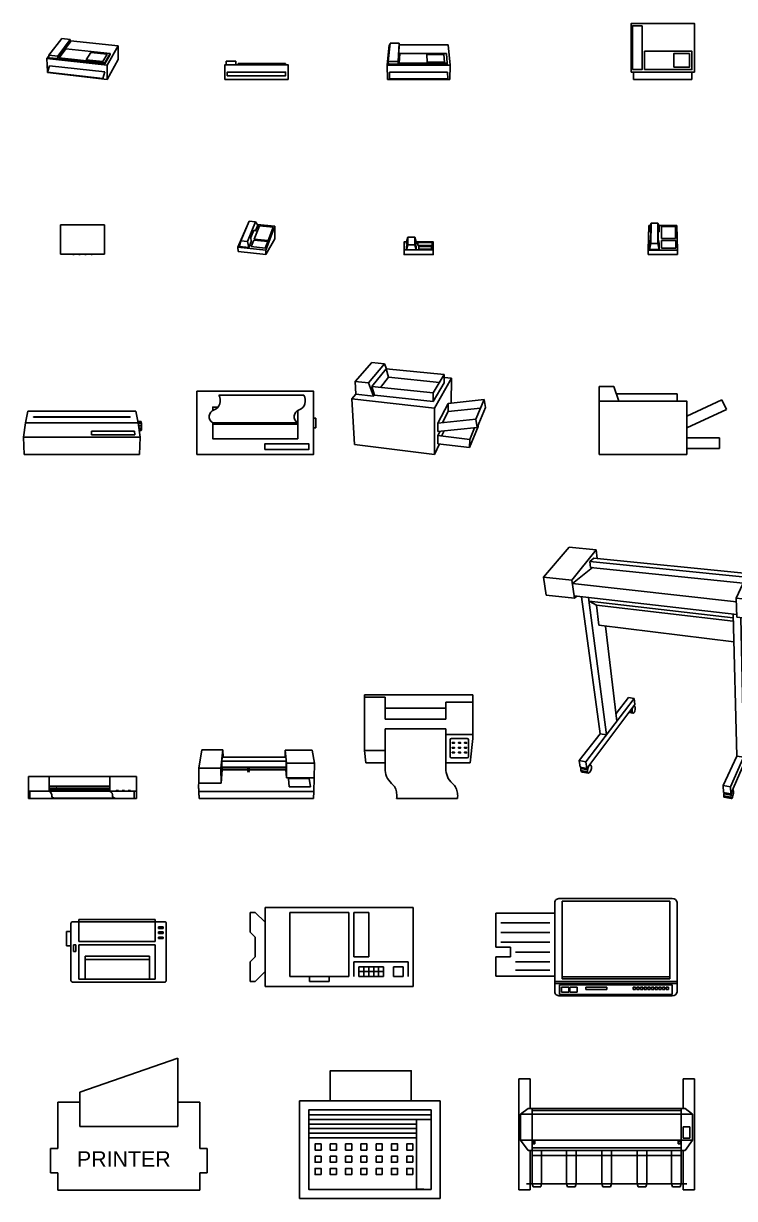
# Model space of a CAD drawing. Header units: millimetres. Extents: x 1474 to 2240, y 2278 to 2630.
# Drawn here: x 2186.4 to 2190.05, y 2611.45 to 2617.5 of the extents above; entities that cross this region are included whole.
import ezdxf

# ---------------------------------------------------------------- set-up
doc = ezdxf.new("R2010")
doc.units = ezdxf.units.MM
doc.layers.add('EQU', color=3, linetype='Continuous')
doc.styles.add('ATTR', font='romans.shx', dxfattribs={"width": 0.8, "height": 1.2})
doc.styles.get("Standard").update_dxf_attribs({"font": 'arial.ttf'})

# ---------------------------------------------------------------- blocks, each defined once
blk = doc.blocks.new('Fax Machine Pers View')
for p, q in [((0.18762, 3.6788), (0.5404, 7.4282)), ((2.4248, 7.4282), (0.5404, 7.4282)), ((2.18499, 3.6788), (2.4248, 7.4282)), ((2.4324, 6.9149), (2.4248, 7.4282)), ((0.33541, 7.1121), (-0.07081, 2.9196)), ((0.33541, 7.1121), (0.51062, 7.1121)), ((2.19342, 3.1424), (2.4324, 6.9149)), ((2.42941, 7.1121), (12.52301, 7.1121)), ((2.43981, 3.3209), (2.561, 5.3441)), ((2.561, 5.3441), (12.139, 5.3441)), ((8.14062, 5.1246), (11.60882, 5.1246)), ((8.18261, 3.529), (8.14062, 5.1246)), ((11.7362, 3.529), (11.60882, 5.1246)), ((12.31762, 3.3209), (12.139, 5.3441)), ((12.92919, 2.9196), (12.52301, 7.1121)), ((-0.07081, 2.9196), (0, 0)), ((-0.07081, 2.9196), (12.92919, 2.9196)), ((0.20001, 3.1424), (0.18762, 3.6788)), ((0.18762, 3.6788), (2.18499, 3.6788)), ((0.20001, 3.1424), (2.19342, 3.1424)), ((2.19342, 3.1424), (2.18499, 3.6788)), ((2.44262, 3.1424), (2.43981, 3.3209)), ((2.43981, 3.3209), (12.31762, 3.3209)), ((2.44262, 3.1424), (12.31359, 3.1424)), ((8.18261, 3.529), (11.7362, 3.529)), ((12.31359, 3.1424), (12.31762, 3.3209)), ((12.85861, 0), (12.92919, 2.9196)), ((0, 0), (12.85861, 0)), ((0.4172, 0.0964), (0.462, 1.4516)), ((0.4172, 0.0964), (12.44122, 0.0964)), ((0.462, 1.4517), (12.39642, 1.4517)), ((12.44122, 0.0964), (12.39642, 1.4516))]:
    blk.add_line(p, q)
at = {"style": 'ATTR', "width": 0.8, "flags": 9}
blk.add_attdef('ESTCODE', (0, 0), '', height=0.0026, dxfattribs=at)
blk = doc.blocks.new('Phone Modem 3D View')
for p, q in [((2.066, 5.785), (-0.0181, 0.89041)), ((0.6033, 2.22), (2.3038, 6.21802)), ((1.9434, 2.07703), (3.6008, 6.08862)), ((2.066, 5.785), (2.1174, 5.77982)), ((2.3038, 6.21802), (3.6008, 6.08862)), ((3.3421, 2.54382), (4.4541, 5.30582)), ((4.0733, 5.43402), (3.6008, 6.08862)), ((3.6028, 4.276), (4.0733, 5.43402)), ((3.9573, 5.5946), (7.6056, 5.2272)), ((4.4541, 5.30582), (7.2391, 5.02441)), ((5.748, 0.2612), (7.6056, 5.2272)), ((6.1914, 2.2424), (7.2391, 5.02441)), ((7.5888, 2.6214), (7.6056, 5.2272)), ((2.6104, 2.88461), (3.2322, 4.4006)), ((2.6946, 2.04141), (2.6104, 2.88461)), ((3.1954, 4.31061), (3.6028, 4.276)), ((3.2322, 4.4006), (3.6028, 4.276)), ((3.3421, 2.54382), (6.1914, 2.2424)), ((5.748, -0.63559), (7.5888, 2.6214)), ((-0.0181, 0.89041), (0, 0)), ((-0.0181, 0.89041), (5.748, 0.2612)), ((0, 0), (5.748, -0.63559)), ((0.2856, 1.01923), (0.6033, 2.22)), ((0.2856, 1.01923), (2.1946, 0.8114)), ((0.6033, 2.22), (1.9434, 2.07703)), ((2.1946, 0.8114), (1.9434, 2.07703)), ((2.1946, 0.8114), (2.6946, 2.04141)), ((2.7319, 1.0282), (3.27, 2.36462)), ((2.7319, 1.0282), (5.6162, 0.71561)), ((3.27, 2.36462), (6.1198, 2.0556)), ((6.1198, 2.0556), (5.6162, 0.71561)), ((5.748, -0.63559), (5.748, 0.2612))]:
    blk.add_line(p, q)
at = {"style": 'ATTR', "width": 0.8, "flags": 9}
blk.add_attdef('ESTCODE', (0, 0), '', height=0.00152, dxfattribs=at)
blk = doc.blocks.new('Phone Modem Elev View')
for p, q in [((0.5, 2.60001), (0.8, 3.60001)), ((0.5, 2.15778), (0.5, 2.60001)), ((0.5, 2.15778), (0.65, 2.55045)), ((0.65, 2.1068), (0.65, 2.55045)), ((0.8, 3.60001), (0.8, 2.00001)), ((0.8, 3.60001), (2.2, 3.60001)), ((2.2, 2.00001), (2.2, 3.60001)), ((2.2, 3.60001), (2.5, 2.60001)), ((2.5, 2.15778), (2.35, 2.55045)), ((2.35, 2.1068), (2.35, 2.55045)), ((2.5, 2.15778), (2.5, 2.60001)), ((0, 1), (6, 1)), ((0.5, 2.15778), (0.65, 2.15778)), ((0.5, 1.6068), (0.65, 2.1068)), ((0.5, 1.00001), (0.8, 2.00001)), ((0.5, 1.00001), (0.5, 1.6068)), ((0.8, 2.00001), (2.2, 2.00001)), ((2.2, 2.00001), (2.5, 1.00001)), ((2.5, 1.6068), (2.35, 2.1068)), ((2.3501, 2.15778), (2.5, 2.15778)), ((2.5, 1.00001), (2.5, 1.6068))]:
    blk.add_line(p, q)
blk.add_lwpolyline([(2.5, 2.60001), (6, 2.60001), (6, 0), (0, 0), (0, 2.60001), (0.5, 2.60001)])
for points in [[(2.85, 1.87979), (2.85, 2.50805), (5.75, 2.50805), (5.75, 1.87979)], [(3.025, 1.1), (3.025, 1.65), (5.625, 1.65), (5.625, 1.1)]]:
    blk.add_lwpolyline(points, close=True)
at = {"style": 'ATTR', "width": 0.8, "flags": 9}
blk.add_attdef('ESTCODE', (0, 0), '', height=0.0012, dxfattribs=at)
blk = doc.blocks.new('Fax Machine 3D View')
for p, q in [((2.89999, 7.0258), (0.24118, 3.602)), ((2.10919, 3.4004), (4.67658, 6.8452)), ((2.12799, 2.8678), (4.69, 6.3346)), ((2.35577, 3.0198), (3.72498, 4.8772)), ((4.67658, 6.8452), (2.89999, 7.0258)), ((3.72498, 4.8772), (12.8938, 3.9134)), ((4.69, 6.3348), (4.67658, 6.8452)), ((4.68478, 6.5308), (14.51178, 5.5264)), ((12.23139, 1.545), (14.51178, 5.5264)), ((14.48959, 2.7228), (14.51178, 5.5264)), ((-0.12561, 2.8934), (0.25058, 3.3794)), ((-0.00821, 0.19), (-0.12561, 2.8934)), ((-0.12561, 2.8934), (12.23139, 1.545)), ((0.26358, 3.0706), (0.24118, 3.602)), ((0.24118, 3.602), (2.10919, 3.4004)), ((0.26358, 3.0706), (2.12799, 2.8678)), ((2.12799, 2.8678), (2.10919, 3.4004)), ((2.362, 2.8424), (2.35577, 3.0198)), ((2.35577, 3.0198), (11.776, 1.9982)), ((2.362, 2.8424), (11.77619, 1.8188)), ((7.9278, 2.6232), (8.8938, 4.1144)), ((7.9278, 2.6232), (11.34558, 2.2538)), ((8.8938, 4.1144), (12.2388, 3.7614)), ((11.34558, 2.2538), (12.2388, 3.7614)), ((11.776, 1.9982), (12.8938, 3.9134)), ((11.77619, 1.8188), (12.8934, 3.738)), ((12.23139, -1.3932), (14.48959, 2.7228)), ((12.8934, 3.738), (12.8938, 3.9134)), ((-0.03921, 0.0996), (0.40118, 1.3876)), ((-0.03921, 0.0996), (11.38159, -1.1996)), ((0, 0), (-0.00421, 0.0956)), ((0, 0), (12.23139, -1.3932)), ((0.40118, 1.3876), (11.74918, 0.122)), ((11.38159, -1.1996), (11.74918, 0.122)), ((11.77619, 1.8188), (11.776, 1.9982)), ((12.23139, -1.3932), (12.23139, 1.545))]:
    blk.add_line(p, q)
at = {"style": 'ATTR', "width": 0.8, "flags": 9}
blk.add_attdef('ESTCODE', (0, 0), '', height=0.00293, dxfattribs=at)
blk = doc.blocks.new('External Modem Plan View')
for p, q in [((2.5, -6), (2.5, -6.1)), ((2.5, -6.1), (2.75, -6.1)), ((2.75, -6.1), (2.75, -6)), ((3.75, -6), (3.75, -6.1)), ((3.75, -6.1), (4, -6.1)), ((4, -6.1), (4, -6)), ((5, -6), (5, -6.1)), ((5, -6.1), (5.25, -6.1)), ((5.25, -6.1), (5.25, -6)), ((6.25, -6), (6.25, -6.1)), ((6.25, -6.1), (6.5, -6.1)), ((6.5, -6.1), (6.5, -6))]:
    blk.add_line(p, q)
blk.add_lwpolyline([(0, -6), (0, 0), (9, 0), (9, -6)], close=True)
for points in [[(2.75, -6.1), (2.75, -6), (2.5, -6)], [(2.5, -6), (2.5, -6.1), (2.75, -6.1)], [(4, -6.1), (4, -6), (3.75, -6)], [(3.75, -6), (3.75, -6.1), (4, -6.1)], [(5.25, -6.1), (5.25, -6), (5, -6)], [(5, -6), (5, -6.1), (5.25, -6.1)], [(6.5, -6.1), (6.5, -6), (6.25, -6)], [(6.25, -6), (6.25, -6.1), (6.5, -6.1)]]:
    blk.add_solid(points)
at = {"style": 'ATTR', "width": 0.8, "flags": 9}
blk.add_attdef('ESTCODE', (0, 0), '', height=0.0018, dxfattribs=at)
blk = doc.blocks.new('Fax Machine Elev View')
for p, q in [((0.25, 3.75), (2.25, 3.75)), ((0.25, 3), (0.25, 3.75)), ((2.25, 3.75), (2.25, 3)), ((2.75, 3), (2.75, 3.25)), ((2.75, 3.25), (12.49103, 3.25)), ((12.49103, 3.25), (12.49103, 3))]:
    blk.add_line(p, q)
for points in [[(0, 0), (0, 3), (12.99999, 3), (12.99999, 0)], [(0.49999, 0.75), (0.49999, 1.5), (12.49999, 1.5), (12.49999, 0.75)]]:
    blk.add_lwpolyline(points, close=True)
at = {"style": 'ATTR', "width": 0.8, "flags": 9}
blk.add_attdef('ESTCODE', (0, 0), '', height=0.0026, dxfattribs=at)
blk = doc.blocks.new('Laserjet Printer 3D View')
for p, q in [((3.58, 16.86), (0.13, 12.99)), ((2.88, 12.7), (6.17, 16.61)), ((3.54, 11.96), (6.49, 15.56)), ((3.58, 16.86), (6.17, 16.61)), ((6.55, 15.55), (6.17, 16.61)), ((6.98, 13.84), (6.49, 15.56)), ((6.49, 15.56), (18.45, 14.39)), ((0.28, 10.35), (0.13, 12.99)), ((0.13, 12.99), (2.88, 12.7)), ((3.92, 9.96), (2.88, 12.7)), ((5.35, 11.77), (6.98, 13.84)), ((5.35, 11.77), (6.98, 13.84)), ((6.98, 13.84), (17.48, 12.79)), ((16.18, 10.65), (18.45, 14.39)), ((16.18, 8.86), (18.43, 12.69)), ((16.42, 7.51), (19.94, 13.66)), ((18.43, 12.69), (18.45, 14.39)), ((18.44, 13.81), (19.94, 13.66)), ((19.88, 8.5), (19.94, 13.66)), ((-0.56, 9.37), (0.28, 10.35)), ((0.28, 10.35), (3.92, 9.96)), ((4.08, 10.16), (3.54, 11.96)), ((3.54, 11.96), (16.18, 10.65)), ((3.92, 9.96), (4.08, 10.16)), ((4.08, 10.16), (16.18, 8.86)), ((16.18, 8.86), (16.18, 10.65)), ((-0.56, 9.37), (0, 0)), ((-0.56, 9.37), (16.42, 7.51)), ((16.42, 7.51), (16.42, -2.05)), ((17.12, 4.4), (19.29, 8.43)), ((19.27, 6.8), (19.29, 8.43)), ((19.27, 6.8), (25.9, 7.5)), ((19.29, 8.43), (26.67, 9.29)), ((24.92, 5.23), (26.67, 9.29)), ((25.21, 3.47), (26.93, 7.61)), ((26.93, 7.61), (26.67, 9.29)), ((17.12, 4.4), (24.92, 5.23)), ((18.07, 4.5), (19.27, 6.8)), ((25.21, 3.47), (24.92, 5.23)), ((17.12, 2.69), (17.12, 4.4)), ((17.12, 2.69), (25.21, 3.47)), ((17.12, 1.84), (17.58, 2.73)), ((17.91, 1.74), (18.46, 2.82)), ((23.65, -0.63), (25.43, 3.68)), ((23.7, 1.06), (24.69, 3.42)), ((25.43, 3.68), (25.45, 4.05)), ((0, 0), (16.42, -2.05)), ((16.42, -2.05), (17.5, 0.11)), ((17.11, 0.16), (17.12, 1.84)), ((17.11, 0.16), (23.65, -0.63)), ((17.12, 1.84), (23.7, 1.06)), ((23.65, -0.63), (23.7, 1.06))]:
    blk.add_line(p, q)
at = {"style": 'ATTR', "width": 0.8, "flags": 9}
blk.add_attdef('ESTCODE', (0, 0), '', height=0.0055, dxfattribs=at)
blk = doc.blocks.new('B-Size Plotter Plan View')
for p, q in [((0, -11.5), (0, 0)), ((0, 0), (22.25, 0)), ((22.25, 0), (22.25, -9)), ((4.25, -0.5), (0, -0.5)), ((4.25, -5), (4.25, -0.5)), ((16.75, -1.5), (16.75, -5)), ((22.25, -1.5), (16.75, -1.5)), ((16.75, -2.749), (4.25, -2.749)), ((16.75, -5), (4.25, -5)), ((4.25, -11.5), (4.25, -7)), ((16.75, -7), (4.25, -7)), ((16.75, -7), (16.75, -8.1961)), ((16.75, -8.1961), (16.75, -15.1255)), ((16.75, -8.1961), (22.25, -8.1961)), ((17.625, -12.75), (17.625, -9.25)), ((17.875, -9), (21.125, -9)), ((21.375, -9.25), (21.375, -12.75)), ((22.25, -9), (21.75, -14)), ((0.25, -14), (0, -11.5)), ((0, -11.5), (4.25, -11.5)), ((4.25, -11.5), (4.25, -15.1255)), ((4.2498, -14), (0.25, -14)), ((21.75, -14), (16.7497, -14)), ((21.125, -13), (17.875, -13)), ((6.6007, -21.3642), (19.1007, -21.3642))]:
    blk.add_line(p, q)
for points in [[(18.0385, -9.9915), (18.0385, -9.8419), (18.4907, -9.8419), (18.4907, -9.9915)], [(18.0385, -10.9915), (18.0385, -10.8419), (18.4907, -10.8419), (18.4907, -10.9915)], [(18.0385, -11.9915), (18.0385, -11.8419), (18.4907, -11.8419), (18.4907, -11.9915)], [(19.2885, -9.9915), (19.2885, -9.8419), (19.7407, -9.8419), (19.7407, -9.9915)], [(19.2885, -10.9915), (19.2885, -10.8419), (19.7407, -10.8419), (19.7407, -10.9915)], [(19.2885, -11.9915), (19.2885, -11.8419), (19.7407, -11.8419), (19.7407, -11.9915)], [(20.5385, -9.9915), (20.5385, -9.8419), (20.9907, -9.8419), (20.9907, -9.9915)], [(20.5385, -10.9915), (20.5385, -10.8419), (20.9907, -10.8419), (20.9907, -10.9915)], [(20.5385, -11.9915), (20.5385, -11.8419), (20.9907, -11.8419), (20.9907, -11.9915)]]:
    blk.add_lwpolyline(points, close=True)
for centre, radius, start, end in [((17.875, -9.25), 0.25, 90, 180), ((21.125, -9.25), 0.25, 0, 90), ((17.875, -12.75), 0.25, 180, 270), ((21.125, -12.75), 0.25, 270, 0), ((8.0288, -15.3857), 3.7877, 176.0618, 229.213), ((20.5288, -15.3857), 3.7877, 176.0618, 229.213), ((3.7845, -20.4498), 2.8207, 3.256124, 51.13543), ((16.2845, -20.4498), 2.8207, 3.256124, 51.13543), ((4.2925, -20.8269), 2.3699, 346.8961, 13.1039), ((16.7924, -20.8269), 2.3699, 346.8961, 13.1039)]:
    blk.add_arc(centre, radius, start, end)
for points in [[(18.4907, -9.9915), (18.4907, -9.8419), (18.0385, -9.8419)], [(18.0385, -9.8419), (18.0385, -9.9915), (18.4907, -9.9915)], [(18.4907, -10.9915), (18.4907, -10.8419), (18.0385, -10.8419)], [(18.0385, -10.8419), (18.0385, -10.9915), (18.4907, -10.9915)], [(18.4907, -11.9915), (18.4907, -11.8419), (18.0385, -11.8419)], [(18.0385, -11.8419), (18.0385, -11.9915), (18.4907, -11.9915)], [(19.7407, -9.9915), (19.7407, -9.8419), (19.2885, -9.8419)], [(19.2885, -9.8419), (19.2885, -9.9915), (19.7407, -9.9915)], [(19.7407, -10.9915), (19.7407, -10.8419), (19.2885, -10.8419)], [(19.2885, -10.8419), (19.2885, -10.9915), (19.7407, -10.9915)], [(19.7407, -11.9915), (19.7407, -11.8419), (19.2885, -11.8419)], [(19.2885, -11.8419), (19.2885, -11.9915), (19.7407, -11.9915)], [(20.9907, -9.9915), (20.9907, -9.8419), (20.5385, -9.8419)], [(20.5385, -9.8419), (20.5385, -9.9915), (20.9907, -9.9915)], [(20.9907, -10.9915), (20.9907, -10.8419), (20.5385, -10.8419)], [(20.5385, -10.8419), (20.5385, -10.9915), (20.9907, -10.9915)], [(20.9907, -11.9915), (20.9907, -11.8419), (20.5385, -11.8419)], [(20.5385, -11.8419), (20.5385, -11.9915), (20.9907, -11.9915)]]:
    blk.add_solid(points)
at = {"style": 'ATTR', "width": 0.8, "flags": 9}
blk.add_attdef('ESTCODE', (0, 0), '', height=0.00445, dxfattribs=at)
blk = doc.blocks.new('Line Printer Pers View')
for p, q in [((0.285004, 6.54538), (0.713806, 8.921997)), ((22.970218, 8.921997), (0.713806, 8.921997)), ((1.905212, 7.656983), (1.920807, 7.756195)), ((1.905212, 7.656983), (21.778808, 7.656983)), ((1.920807, 7.756195), (21.763218, 7.756195)), ((21.763218, 7.756195), (21.778808, 7.656983)), ((23.399018, 6.54538), (22.970218, 8.921997)), ((-0.157989, 3.530579), (0.285004, 6.54538)), ((0.285004, 6.54538), (23.399018, 6.54538)), ((23.357818, 6.77359), (24.033998, 6.77359)), ((23.373418, 6.687378), (24.077388, 6.687378)), ((23.842008, 3.530579), (23.399018, 6.54538)), ((23.424408, 6.371796), (24.110808, 6.371796)), ((23.492218, 5.911194), (24.124818, 5.911194)), ((23.562808, 5.430603), (24.115998, 5.430603)), ((23.617008, 5.061188), (24.086208, 5.061188)), ((23.640408, 4.902405), (24.044218, 4.902405)), ((24.077388, 6.687378), (24.033998, 6.77359)), ((24.044218, 4.902405), (24.086208, 5.061188)), ((24.110808, 6.371796), (24.077388, 6.687378)), ((24.086208, 5.061188), (24.115998, 5.430603)), ((24.124818, 5.911194), (24.110808, 6.371796)), ((24.115998, 5.430603), (24.124818, 5.911194)), ((-0.157989, 3.530579), (0, 0)), ((-0.157989, 3.530579), (23.842008, 3.530579)), ((13.829406, 4.04718), (13.810608, 4.809998)), ((13.810608, 4.809998), (22.669618, 4.809998)), ((13.829406, 4.04718), (22.772398, 4.04718)), ((22.772398, 4.04718), (22.669618, 4.809998)), ((23.684208, 0), (23.842008, 3.530579)), ((0, 0), (23.684208, 0))]:
    blk.add_line(p, q)
at = {"style": 'ATTR', "width": 0.8, "flags": 9}
blk.add_attdef('ESTCODE', (0, 0), '', height=0.004857, dxfattribs=at)
blk = doc.blocks.new('B-Size Plotter Elev View')
for p, q in [((0, 0), (22.25, 0)), ((0, -3), (0, 0)), ((4.25, 0), (4.25, -3)), ((16.75, 0), (16.75, -3)), ((22.25, -3), (22.25, 0)), ((4.25, -2), (16.75, -2)), ((4.25, -2.375), (16.75, -2.375)), ((5.6766, -2.2525), (5.8698, -2.2525)), ((5.6766, -2.7345), (5.6766, -2.2525)), ((5.8698, -2.7345), (5.8698, -2.2525)), ((22.25, -3), (0, -3)), ((0, -4.5), (0, -3)), ((0, -4.5), (22.25, -4.5)), ((0.25, -4.5), (0.25, -3)), ((4.25, -2.625), (16.75, -2.625)), ((17.7854, -4.4187), (5.2854, -4.4187)), ((5.7732, -3), (5.6766, -2.7345)), ((5.7732, -3), (5.8698, -2.7345)), ((21.75, -4.5), (21.75, -3)), ((22.25, -4.5), (22.25, -3))]:
    blk.add_line(p, q)
for points in [[(18.0385, -3), (18.0385, -2.8842), (18.4907, -2.8842), (18.4907, -3)], [(19.2885, -3), (19.2885, -2.8842), (19.7407, -2.8842), (19.7407, -3)], [(20.5385, -3), (20.5385, -2.8842), (20.9907, -2.8842), (20.9907, -3)]]:
    blk.add_lwpolyline(points)
for centre, radius, start, end in [((3.7625, -3.9262), 1.0467, 352.9498, 62.24284), ((5.2424, -3.9719), 0.4488, 190.6238, 275.4956), ((16.2625, -3.9262), 1.0467, 352.9498, 62.24284), ((17.7424, -3.9719), 0.4488, 190.6238, 275.4956)]:
    blk.add_arc(centre, radius, start, end)
for points in [[(5.6766, -2.7345), (5.8698, -2.7345), (5.8698, -2.2525)], [(5.8698, -2.2525), (5.6766, -2.2525), (5.6766, -2.7345)], [(5.6766, -2.7345), (5.7732, -3), (5.8698, -2.7345)], [(18.0385, -2.8842), (18.0385, -3), (18.4907, -3)], [(18.4907, -3), (18.4907, -2.8842), (18.0385, -2.8842)], [(19.2885, -2.8842), (19.2885, -3), (19.7407, -3)], [(19.7407, -3), (19.7407, -2.8842), (19.2885, -2.8842)], [(20.5385, -2.8842), (20.5385, -3), (20.9907, -3)], [(20.9907, -3), (20.9907, -2.8842), (20.5385, -2.8842)]]:
    blk.add_solid(points)
at = {"style": 'ATTR', "width": 0.8, "flags": 9}
blk.add_attdef('ESTCODE', (0, 0), '', height=0.00445, dxfattribs=at)
blk = doc.blocks.new('Line Printer Plan View')
for p, q in [((4.4997, -0.82635), (21.9997, -0.82635)), ((3.25, -6.5), (20.75, -6.5)), ((3.25, -6.75), (20.75, -6.75)), ((20.4287, -6.25), (20.75, -6.25)), ((24.5, -5.5), (24, -5.5)), ((24.5, -7.5), (24.5, -5.5)), ((24, -7.5), (24.5, -7.5))]:
    blk.add_line(p, q)
for points in [[(0, -13), (0, 0), (24, 0), (24, -13)], [(14, -12), (14, -10.8), (23, -10.8), (23, -12)]]:
    blk.add_lwpolyline(points, close=True)
for points in [[(3.25, -3.95463), (3.25, -3.25), (4.3301, -3.25)], [(20.75, -3.95447), (20.75, -9.75), (3.25, -9.75), (3.25, -6.5)]]:
    blk.add_lwpolyline(points)
for centre, radius, start, end in [((2.7527, -1.92185), 2.06209, 292.6937, 32.09049), ((20.2527, -1.92185), 2.06209, 292.6937, 32.09049), ((3.9806, -5.22696), 1.46781, 107.1334, 240.1473), ((21.4807, -5.22696), 1.46781, 107.1334, 240.1473)]:
    blk.add_arc(centre, radius, start, end)
at = {"style": 'ATTR', "width": 0.8, "flags": 9}
blk.add_attdef('ESTCODE', (0, 0), '', height=0.0049, dxfattribs=at)
blk = doc.blocks.new('B-Size Plotter Pers View')
for p, q in [((0.56936, 10.049378), (-0.08866, 6.215898)), ((0.56936, 10.049378), (4.895443, 10.049378)), ((4.491512, 6.215898), (4.895443, 10.049378)), ((4.647274, 7.694288), (4.895443, 10.049378)), ((4.965847, 8.547228), (4.895443, 10.049378)), ((17.698116, 8.547228), (17.726284, 9.988888)), ((17.971584, 7.303348), (17.726284, 9.988888)), ((23.228039, 9.988888), (17.726284, 9.988888)), ((23.228039, 9.988888), (23.69972, 7.303348)), ((4.491512, 6.215898), (4.647274, 7.694288)), ((4.676785, 6.447328), (4.647274, 7.694288)), ((4.647274, 7.694288), (17.935925, 7.694288)), ((4.73727, 8.547228), (17.858044, 8.547228)), ((17.910412, 6.447328), (17.935925, 7.694288)), ((17.957714, 4.261185), (17.971584, 7.303348)), ((17.971584, 7.303348), (23.69972, 7.303348)), ((23.67289, 4.261185), (23.69972, 7.303348)), ((-0.08866, 6.215898), (4.491512, 6.215898)), ((-0.0616, 3.127518), (-0.08866, 6.215898)), ((4.508221, 3.127755), (4.491512, 6.215898)), ((4.753323, 5.872928), (4.508221, 3.127755)), ((4.676785, 6.447328), (17.910412, 6.447328)), ((4.731762, 5.872928), (4.720547, 6.346588)), ((4.720547, 6.346588), (10.002087, 6.346588)), ((4.731762, 5.872928), (10.00494, 5.872928)), ((10.006481, 5.621018), (10.001644, 6.447328)), ((10.139584, 5.39264), (10.006481, 5.621018)), ((10.006481, 5.621018), (10.267178, 5.621018)), ((10.139584, 5.39264), (10.267178, 5.621018)), ((10.267178, 5.621018), (10.263012, 6.447328)), ((10.268932, 5.872928), (10.266079, 6.447328)), ((10.266506, 6.346588), (17.872585, 6.346588)), ((10.267178, 5.621018), (10.269604, 5.731019)), ((10.268932, 5.872928), (17.862911, 5.872928)), ((10.269604, 5.731019), (10.268932, 5.872258)), ((17.957714, 4.261185), (17.81712, 5.872928)), ((17.862911, 5.872928), (17.872585, 6.346588)), ((-0.11991, 2.773331), (-0.0616, 3.127518)), ((-0.05875, 1.468522), (-0.11991, 2.773331)), ((-0.0616, 1.324173), (-0.11991, 2.773331)), ((-0.0616, 3.127518), (4.508221, 3.127518)), ((17.957714, 4.261185), (23.67289, 4.261185)), ((18.391567, 4.147019), (22.631847, 4.147019)), ((18.553036, 2.415375), (18.391567, 4.147019)), ((22.896496, 2.415375), (22.631847, 4.147019)), ((23.59126, 1.468522), (23.68827, 4.169877)), ((23.68827, 4.169877), (23.67289, 4.261185)), ((0, 0), (-0.0616, 1.324173)), ((-0.05875, 1.468522), (23.59126, 1.468522)), ((-0.05875, 1.468522), (0, 0)), ((0, 0), (23.532299, 0)), ((18.553036, 2.415375), (22.896496, 2.415375)), ((23.532299, 0), (23.59126, 1.468522))]:
    blk.add_line(p, q)
at = {"style": 'ATTR', "width": 0.8, "flags": 9}
blk.add_attdef('ESTCODE', (0, 0), '', height=0.004764, dxfattribs=at)
blk = doc.blocks.new('Fax Machine Plan View')
for p, q in [((0.5, -10), (0.5, -11.5)), ((0.5, -11.5), (12.49999, -11.5)), ((12.49999, -11.5), (12.49999, -10))]:
    blk.add_line(p, q)
for points in [[(0, -10), (0, 0), (12.99999, 0), (12.99999, -10)], [(0.25, -9.5), (0.25, -0.5), (2.25, -0.5), (2.25, -9.5)], [(2.75, -9.5), (2.75, -5.7161), (12.49103, -5.7161), (12.49103, -9.5)], [(8.74676, -9), (8.74676, -6.1793), (11.99103, -6.1793), (11.99103, -9)]]:
    blk.add_lwpolyline(points, close=True)
at = {"style": 'ATTR', "width": 0.8, "flags": 9}
blk.add_attdef('ESTCODE', (0, 0), '', height=0.0026, dxfattribs=at)
blk = doc.blocks.new('Phone Modem Pers View')
for p, q in [((0.123597, 6.018585), (-0.010009, 0.891388)), ((0.123597, 6.018585), (0.424591, 6.018585)), ((0.123597, 6.018189), (0.123597, 6.018585)), ((0.330201, 4.665588), (0.359009, 5.869995)), ((0.359009, 5.869995), (0.626404, 6.476593)), ((0.536011, 2.292786), (0.626404, 6.476593)), ((0.626404, 6.476593), (1.97699, 6.476593)), ((1.938202, 2.292786), (1.97699, 6.476593)), ((2.2724, 5.869995), (1.97699, 6.476593)), ((2.200013, 6.018585), (5.856197, 6.018585)), ((2.264588, 4.665588), (2.2724, 5.869995)), ((2.696411, 3.341187), (2.702607, 5.780609)), ((2.702607, 5.780609), (5.575196, 5.780609)), ((5.632417, 3.341187), (5.575196, 5.780609)), ((5.989987, 0.891388), (5.856197, 6.018585)), ((0.274598, 2.337189), (0.473206, 3.1716)), ((0.330201, 4.665588), (0.508393, 4.751984)), ((0.506592, 4.665588), (0.330201, 4.665588)), ((0.473206, 3.1716), (0.508393, 4.751984)), ((2.052399, 3.1716), (2.0654, 4.751984)), ((2.24939, 2.337189), (2.052399, 3.1716)), ((2.064789, 4.665588), (2.264588, 4.665588)), ((2.0654, 4.751984), (2.264588, 4.665588)), ((2.69101, 1.328796), (2.695191, 2.908203)), ((2.695191, 2.908203), (5.642609, 2.908203)), ((2.696411, 3.341187), (5.632417, 3.341187)), ((5.65741, 1.328796), (5.642609, 2.908203)), ((-0.010009, 0.891388), (0, 0)), ((-0.010009, 0.891388), (5.989987, 0.891388)), ((0, 0), (5.980007, 0)), ((0.243805, 1.053802), (0.274598, 2.337189)), ((0.243805, 1.053802), (0.536011, 2.292786)), ((0.243805, 1.053802), (2.240998, 1.053802)), ((1.938202, 2.292786), (0.536011, 2.292786)), ((2.240998, 1.053802), (1.938202, 2.292786)), ((2.240998, 1.053802), (2.24939, 2.337189)), ((2.69101, 1.328796), (5.65741, 1.328796)), ((5.980007, 0), (5.989987, 0.891388))]:
    blk.add_line(p, q)
at = {"style": 'ATTR', "width": 0.8, "flags": 9}
blk.add_attdef('ESTCODE', (0, 0), '', height=0.001619, dxfattribs=at)
blk = doc.blocks.new('Laserjet Printer Elev View')
for p, q in [((0, 14), (3, 14)), ((0, 11), (0, 14)), ((4, 11), (3, 14)), ((16, 12.5), (3.5, 12.5)), ((16, 11), (16, 12.5)), ((18, 7.88), (25.23, 11.25)), ((26.16, 9.25), (25.23, 11.25)), ((18, 5.45), (26.16, 9.25)), ((24.75, 3.45), (18, 3.45)), ((24.75, 1.25), (24.75, 3.45)), ((18, 1.25), (24.75, 1.25))]:
    blk.add_line(p, q)
blk.add_lwpolyline([(0, 0), (0, 11), (18, 11), (18, 0)], close=True)
at = {"style": 'ATTR', "width": 0.8, "flags": 9}
blk.add_attdef('ESTCODE', (0, 0), '', height=0.00523, dxfattribs=at)
blk = doc.blocks.new('E-Size Plotter 3D View')
for p, q in [((-7.80279, 40.0586), (-2.5316, 46.2114)), ((3.02961, 45.6702), (-2.5316, 46.2114)), ((-1.9436, 39.41922), (3.02961, 45.6702)), ((1.719, 43.3118), (2.55941, 43.96521)), ((2.55941, 43.96521), (34.187, 40.79142)), ((3.24401, 43.89661), (3.02961, 45.6702)), ((-1.84759, 38.73841), (2.27339, 42.03702)), ((1.719, 43.3118), (33.8466, 40.04642)), ((1.875, 42.07822), (1.719, 43.3118)), ((1.875, 42.07822), (33.28599, 38.81922)), ((31.8748, 35.7294), (34.9948, 42.55982)), ((34.31718, 38.95942), (35.29759, 41.1496)), ((41.31639, 41.9448), (34.9948, 42.55982)), ((35.29759, 41.1496), (39.8676, 40.69461)), ((38.59099, 34.99662), (41.31639, 41.9448)), ((41.26079, 36.02582), (41.31639, 41.9448)), ((-7.80279, 40.0586), (-7.21159, 36.38242)), ((-1.9436, 39.41922), (-7.80279, 40.0586)), ((-1.4216, 35.71363), (-1.9436, 39.41922)), ((-1.84759, 38.73841), (31.89159, 35.01761)), ((34.31718, 38.95942), (38.97758, 38.4776)), ((38.97758, 38.4776), (39.8676, 40.69461)), ((-7.21159, 36.38242), (-1.4216, 35.71363)), ((-1.492, 36.21341), (31.95399, 32.37922)), ((-1.4216, 35.71363), (-0.9086, 36.14643)), ((3.8622, 7.82181), (0.038, 36.038)), ((5.1678, 7.60923), (1.4782, 35.87281)), ((1.5746, 35.13523), (31.2202, 31.69922)), ((1.5746, 35.13523), (3.09661, 34.2688)), ((3.09661, 34.2688), (31.23921, 30.97321)), ((3.6106, 30.17521), (3.09661, 34.2688)), ((31.9662, 31.85743), (31.8748, 35.7294)), ((38.59099, 34.99662), (31.8748, 35.7294)), ((38.59099, 31.09241), (41.26079, 36.02582)), ((38.59099, 34.99662), (38.59099, 31.09241)), ((31.96879, 3.24543), (31.2, 32.46561)), ((31.9662, 31.85743), (38.59099, 31.09241)), ((33.4052, 3.01142), (32.81221, 31.7598)), ((34.77418, 6.125), (34.39259, 31.57721)), ((3.6106, 30.17521), (31.35078, 26.73261)), ((7.32579, 10.44342), (4.96279, 30.00742)), ((0.9468, 2.06482), (10.88341, 15.11622)), ((7.13381, 12.03241), (9.66979, 15.29621)), ((10.88341, 15.11622), (9.66979, 15.29621)), ((11.01478, 13.86661), (10.88341, 15.11622)), ((1.152, 0.69901), (11.01478, 13.86661)), ((9.77681, 12.21381), (10.66799, 12.077)), ((9.81002, 12.25821), (10.52822, 12.1478)), ((9.9724, 12.47522), (10.45241, 12.40162)), ((10.221, 12.80701), (10.4612, 12.77042)), ((10.45241, 12.40162), (10.4612, 12.77042)), ((10.52822, 12.1478), (10.45241, 12.40162)), ((10.4612, 12.77042), (10.5526, 13.15403)), ((10.48821, 13.16361), (10.5526, 13.15403)), ((10.52822, 12.1478), (10.66799, 12.077)), ((10.5526, 13.15403), (10.7014, 13.44822)), ((10.66799, 12.077), (10.8336, 12.20661)), ((10.7014, 13.44822), (10.8672, 13.57462)), ((10.80321, 13.5842), (10.8672, 13.57462)), ((10.8336, 12.20661), (10.98079, 12.50101)), ((10.8672, 13.57462), (11.0056, 13.50022)), ((10.98079, 12.50101), (11.07078, 12.88102)), ((11.08, 13.24622), (11.0056, 13.50022)), ((11.07078, 12.88102), (11.08, 13.24622)), ((30.71559, -3.10559), (37.02238, 11.23822)), ((30.7606, -4.51217), (37.0302, 9.95221)), ((34.72661, 9.30182), (35.6978, 11.43482)), ((37.02238, 11.23822), (35.6978, 11.43482)), ((37.0302, 9.95221), (37.02238, 11.23822)), ((-0.4256, 2.30323), (3.8622, 7.82181)), ((3.8622, 7.82181), (5.1678, 7.60923)), ((36.24779, 8.14722), (36.74119, 8.07142)), ((36.26878, 8.19562), (36.6664, 8.13462)), ((36.3716, 8.4328), (36.63719, 8.392)), ((36.52879, 8.7952), (36.66161, 8.775)), ((36.63719, 8.392), (36.66161, 8.775)), ((36.6664, 8.13462), (36.63719, 8.392)), ((36.66161, 8.775), (36.7332, 9.17942)), ((36.6664, 8.13462), (36.74119, 8.07142)), ((36.69759, 9.18482), (36.7332, 9.17942)), ((36.7332, 9.17942), (36.8322, 9.49561)), ((36.74119, 8.07142), (36.84099, 8.21821)), ((36.8322, 9.49561), (36.93199, 9.63862)), ((36.84099, 8.21821), (36.93919, 8.534)), ((36.89659, 9.64402), (36.93199, 9.63862)), ((36.93199, 9.63862), (37.00581, 9.5716)), ((36.93919, 8.534), (37.0096, 8.93461)), ((37.03401, 9.31382), (37.00581, 9.5716)), ((37.0096, 8.93461), (37.03401, 9.31382)), ((29.19719, -2.84198), (31.96879, 3.24543)), ((31.96879, 3.24543), (33.4052, 3.01142)), ((-0.4256, 2.30323), (-0.21339, 0.93943)), ((-0.4256, 2.30323), (0.9468, 2.06482)), ((-0.21339, 0.93943), (1.152, 0.69901)), ((-0.1082, 0.263), (-0.10479, 0.6742)), ((-0.1082, 0.263), (1.2538, 0.02161)), ((0, 0), (-0.1082, 0.263)), ((-0.10479, 0.6742), (-0.0448, 0.90961)), ((-0.10479, 0.6742), (1.258, 0.43381)), ((0, 0), (1.35941, -0.24139)), ((0, 0), (0.18981, -0.04458)), ((1.152, 0.69901), (0.9468, 2.06482)), ((1.258, 0.43381), (1.2538, 0.02161)), ((1.2538, 0.02161), (1.35941, -0.24139)), ((1.258, 0.43381), (1.3712, 0.88282)), ((1.2992, 0.89542), (1.3712, 0.88282)), ((1.3712, 0.88282), (1.5622, 1.24662)), ((1.5622, 1.24662), (1.77899, 1.4278)), ((1.7072, 1.44022), (1.77899, 1.4278)), ((1.7618, -0.1), (1.9504, 0.2634)), ((1.77899, 1.4278), (1.9632, 1.379)), ((1.9504, 0.2634), (2.0618, 0.70762)), ((2.06641, 1.11542), (1.9632, 1.379)), ((2.0618, 0.70762), (2.06641, 1.11542)), ((0.18981, -0.04458), (1.5456, -0.2854)), ((1.35941, -0.24139), (1.5456, -0.2854)), ((1.5456, -0.2854), (1.7618, -0.1)), ((29.19719, -2.84198), (29.25081, -4.24658)), ((29.19719, -2.84198), (30.71559, -3.10559)), ((29.25081, -4.24658), (30.7606, -4.51217)), ((29.27739, -4.94278), (29.30061, -4.51397)), ((29.30061, -4.51397), (29.34761, -4.26358)), ((29.30061, -4.51397), (30.8072, -4.77978)), ((30.7606, -4.51217), (30.71559, -3.10559)), ((30.8072, -4.77978), (30.783, -5.20959)), ((30.8072, -4.77978), (30.89519, -4.30218)), ((30.85481, -4.29519), (30.89519, -4.30218)), ((30.89519, -4.30218), (31.02299, -3.90679)), ((31.02299, -3.90679), (31.15599, -3.69979)), ((31.1158, -3.69278), (31.15599, -3.69979)), ((31.15599, -3.69979), (31.25841, -3.73498)), ((31.1924, -4.89837), (31.27901, -4.42617)), ((31.30321, -4.00097), (31.25841, -3.73498)), ((31.27901, -4.42617), (31.30321, -4.00097)), ((29.27739, -4.94278), (30.783, -5.20959)), ((29.32701, -5.20797), (29.27739, -4.94278)), ((29.32701, -5.20797), (30.82939, -5.47479)), ((29.32701, -5.20797), (29.4352, -5.23858)), ((29.4352, -5.23858), (30.933, -5.50457)), ((30.783, -5.20959), (30.82939, -5.47479)), ((30.82939, -5.47479), (30.933, -5.50457)), ((30.933, -5.50457), (31.06599, -5.29299)), ((31.06599, -5.29299), (31.1924, -4.89837))]:
    blk.add_line(p, q)
at = {"style": 'ATTR', "width": 0.8, "flags": 9}
blk.add_attdef('ESTCODE', (0, 0), '', height=0.01293, dxfattribs=at)
blk = doc.blocks.new('PLOT')
for p, q in [((-575, -325), (-575, 400)), ((-575, 400), (-500, 400)), ((-500, 206.25), (-500, 400)), ((500, 206.25), (500, 400)), ((575, 400), (500, 400)), ((575, 400), (575, -325)), ((-562.5, 168.75), (-512.5, 206.25)), ((-562.5, 168.75), (562.5, 168.75)), ((-562.5, 0), (-562.5, 168.75)), ((-512.5, 206.25), (512.5, 206.25)), ((-487.5, -68.75), (-487.5, 206.25)), ((-487.5, 193.75), (487.5, 193.75)), ((487.5, -68.75), (487.5, 206.25)), ((562.5, 168.75), (512.5, 206.25)), ((562.5, 0), (562.5, 168.75)), ((543.75, 87.5), (500, 87.5)), ((500, 87.5), (500, 12.5)), ((543.75, 12.5), (543.75, 87.5)), ((-562.5, 0), (-512.5, -68.75)), ((-562.5, 0), (562.5, 0)), ((500, 12.5), (543.75, 12.5)), ((562.5, 0), (512.5, -68.75)), ((-512.5, -68.75), (512.5, -68.75)), ((-500, -325), (-500, -68.75)), ((-487.5, -50), (487.5, -50)), ((-487.5, -68.75), (-487.5, -287.5)), ((-481.25, -6.25), (-481.25, -25)), ((-468.75, -6.25), (-481.25, -6.25)), ((-481.25, -25), (-468.75, -25)), ((-468.75, -25), (-468.75, -6.25)), ((-425, -287.5), (-425, -68.75)), ((-262.5, -68.75), (-262.5, -287.5)), ((-200, -287.5), (-200, -68.75)), ((-31.25, -68.75), (-31.25, -287.5)), ((31.25, -287.5), (31.25, -68.75)), ((200, -287.5), (200, -68.75)), ((262.5, -68.75), (262.5, -287.5)), ((425, -287.5), (425, -68.75)), ((481.25, -6.25), (468.75, -6.25)), ((468.75, -6.25), (468.75, -25)), ((468.75, -25), (481.25, -25)), ((481.25, -25), (481.25, -6.25)), ((487.5, -68.75), (487.5, -287.5)), ((500, -325), (500, -68.75)), ((-487.5, -100), (487.5, -100)), ((-525, -287.5), (525, -287.5)), ((-487.5, -287.5), (-481.25, -306.25)), ((-481.25, -306.25), (-431.25, -306.25)), ((-431.25, -306.25), (-425, -287.5)), ((-262.5, -287.5), (-256.25, -306.25)), ((-256.25, -306.25), (-206.25, -306.25)), ((-206.25, -306.25), (-200, -287.5)), ((-31.25, -287.5), (-25, -306.25)), ((-25, -306.25), (25, -306.25)), ((25, -306.25), (31.25, -287.5)), ((206.25, -306.25), (200, -287.5)), ((256.25, -306.25), (206.25, -306.25)), ((262.5, -287.5), (256.25, -306.25)), ((431.25, -306.25), (425, -287.5)), ((481.25, -306.25), (431.25, -306.25)), ((487.5, -287.5), (481.25, -306.25)), ((-575, -325), (-500, -325)), ((575, -325), (500, -325))]:
    blk.add_line(p, q)
blk = doc.blocks.new('PRINT')
at = {"linetype": 'Continuous'}
for p, q in [((72, 320), (392, 432)), ((392, 432), (392, 208)), ((72, 288), (72, 320)), ((0, 136), (0, 288)), ((0, 288), (72, 288)), ((72, 208), (72, 288)), ((392, 288), (464, 288)), ((464, 136), (464, 288)), ((72, 208), (392, 208)), ((0, 136), (-24, 136)), ((-24, 136), (-24, 56)), ((464, 136), (488, 136)), ((488, 136), (488, 56)), ((-24, 56), (0, 56)), ((0, 0), (0, 56)), ((464, 0), (464, 56)), ((488, 56), (464, 56)), ((464, 0), (0, 0))]:
    blk.add_line(p, q, dxfattribs=at)
blk.add_text('PRINTER', height=50).set_placement((62.1, 77.1))
blk = doc.blocks.new('PRINT1')
for p, q in [((460, 320), (0, 320)), ((0, 320), (0, 0)), ((460, 0), (460, 320)), ((30, 273.5), (430, 273.5)), ((30, 258.5), (430, 258.5)), ((30, 243.5), (381.9, 243.5)), ((30, 228.5), (381.9, 228.5)), ((30, 213.5), (381.9, 213.5)), ((30, 198.5), (381.9, 198.5)), ((0, 0), (460, 0))]:
    blk.add_line(p, q)
for points in [[(100.2, 319.5), (100.2, 418.2), (365.2, 418.2), (365.2, 319.5)], [(430, 290), (30, 290), (30, 30), (430, 30)], [(70.3, 158.4), (50.3, 158.4), (50.3, 178.4), (70.3, 178.4)], [(120.3, 158.4), (100.3, 158.4), (100.3, 178.4), (120.3, 178.4)], [(170.3, 158.4), (150.3, 158.4), (150.3, 178.4), (170.3, 178.4)], [(220.3, 158.4), (200.3, 158.4), (200.3, 178.4), (220.3, 178.4)], [(270.3, 158.4), (250.3, 158.4), (250.3, 178.4), (270.3, 178.4)], [(320.3, 158.4), (300.3, 158.4), (300.3, 178.4), (320.3, 178.4)], [(370.3, 158.4), (350.3, 158.4), (350.3, 178.4), (370.3, 178.4)], [(70.3, 118.4), (50.3, 118.4), (50.3, 138.4), (70.3, 138.4)], [(120.3, 118.4), (100.3, 118.4), (100.3, 138.4), (120.3, 138.4)], [(170.3, 118.4), (150.3, 118.4), (150.3, 138.4), (170.3, 138.4)], [(220.3, 118.4), (200.3, 118.4), (200.3, 138.4), (220.3, 138.4)], [(270.3, 118.4), (250.3, 118.4), (250.3, 138.4), (270.3, 138.4)], [(320.3, 118.4), (300.3, 118.4), (300.3, 138.4), (320.3, 138.4)], [(370.3, 118.4), (350.3, 118.4), (350.3, 138.4), (370.3, 138.4)], [(70.3, 78.4), (50.3, 78.4), (50.3, 98.4), (70.3, 98.4)], [(120.3, 78.4), (100.3, 78.4), (100.3, 98.4), (120.3, 98.4)], [(170.3, 78.4), (150.3, 78.4), (150.3, 98.4), (170.3, 98.4)], [(220.3, 78.4), (200.3, 78.4), (200.3, 98.4), (220.3, 98.4)], [(270.3, 78.4), (250.3, 78.4), (250.3, 98.4), (270.3, 98.4)], [(320.3, 78.4), (300.3, 78.4), (300.3, 98.4), (320.3, 98.4)], [(370.3, 78.4), (350.3, 78.4), (350.3, 98.4), (370.3, 98.4)]]:
    blk.add_lwpolyline(points, close=True)
blk.add_lwpolyline([(381.9, 258.5), (381.9, 31.4), (430, 30), (430, 258.5)])

msp = doc.modelspace()

# ---------------------------------------------------------------- linework, layer by layer
at = {"layer": 'EQU'}
for p, q in [((2189.127, 2612.976), (2189.127, 2612.5176)), ((2189.7318, 2612.9968), (2189.1522, 2612.9968)), ((2189.7192, 2612.9843), (2189.1648, 2612.9843)), ((2189.1648, 2612.9843), (2189.1648, 2612.5843)), ((2189.7192, 2612.5843), (2189.7192, 2612.9843)), ((2189.757, 2612.5176), (2189.757, 2612.976)), ((2187.5611, 2612.9256), (2187.5611, 2612.824)), ((2187.5865, 2612.9256), (2187.5611, 2612.9256)), ((2187.6373, 2612.8748), (2187.5865, 2612.9256)), ((2187.6373, 2612.951), (2187.6373, 2612.5446)), ((2188.3993, 2612.951), (2187.6373, 2612.951)), ((2187.7643, 2612.9256), (2187.7643, 2612.5954)), ((2188.0691, 2612.9256), (2187.7643, 2612.9256)), ((2188.0691, 2612.5954), (2188.0691, 2612.9256)), ((2188.0945, 2612.9256), (2188.0945, 2612.697)), ((2188.1707, 2612.9256), (2188.0945, 2612.9256)), ((2188.1707, 2612.697), (2188.1707, 2612.9256)), ((2188.3993, 2612.5446), (2188.3993, 2612.951)), ((2189.127, 2612.9218), (2188.8246, 2612.9218)), ((2188.8246, 2612.9218), (2188.8246, 2612.7468)), ((2189.127, 2612.5968), (2189.127, 2612.9218)), ((2186.6392, 2612.5749), (2186.6392, 2612.8695)), ((2186.6468, 2612.8771), (2187.122, 2612.8771)), ((2186.6793, 2612.7757), (2186.6793, 2612.8897)), ((2186.6793, 2612.8897), (2187.072, 2612.8897)), ((2187.072, 2612.8897), (2187.072, 2612.7757)), ((2187.0889, 2612.8517), (2187.1142, 2612.8517)), ((2187.0889, 2612.8433), (2187.0889, 2612.8517)), ((2187.1142, 2612.8433), (2187.0889, 2612.8433)), ((2187.1142, 2612.8517), (2187.1142, 2612.8433)), ((2187.1296, 2612.8695), (2187.1296, 2612.5749)), ((2188.8498, 2612.8718), (2189.1018, 2612.8718)), ((2186.6159, 2612.7541), (2186.6159, 2612.8278)), ((2186.6159, 2612.8278), (2186.6383, 2612.8278)), ((2186.6383, 2612.8278), (2186.6383, 2612.7541)), ((2187.0889, 2612.8264), (2187.1142, 2612.8264)), ((2187.0889, 2612.8179), (2187.0889, 2612.8264)), ((2187.1142, 2612.8179), (2187.0889, 2612.8179)), ((2187.0889, 2612.7989), (2187.1142, 2612.7989)), ((2187.0889, 2612.7905), (2187.0889, 2612.7989)), ((2187.1142, 2612.7905), (2187.0889, 2612.7905)), ((2187.1142, 2612.8264), (2187.1142, 2612.8179)), ((2187.1142, 2612.7989), (2187.1142, 2612.7905)), ((2187.5611, 2612.824), (2187.5865, 2612.7986)), ((2187.5865, 2612.697), (2187.5865, 2612.7986)), ((2188.8498, 2612.8218), (2189.1018, 2612.8218)), ((2186.6383, 2612.7541), (2186.6159, 2612.7541)), ((2186.6518, 2612.725), (2186.6518, 2612.7588)), ((2186.6518, 2612.7588), (2186.6645, 2612.7588)), ((2186.6645, 2612.725), (2186.6518, 2612.725)), ((2186.6645, 2612.7588), (2186.6645, 2612.725)), ((2187.072, 2612.7757), (2186.6793, 2612.7757)), ((2186.6793, 2612.5815), (2186.6793, 2612.7588)), ((2186.6793, 2612.7588), (2187.072, 2612.7588)), ((2187.072, 2612.7588), (2187.072, 2612.5815)), ((2188.8246, 2612.7468), (2188.9002, 2612.7468)), ((2188.8498, 2612.7718), (2189.1018, 2612.7718)), ((2188.9002, 2612.7468), (2188.9002, 2612.6968)), ((2188.9254, 2612.7218), (2189.1018, 2612.7218)), ((2186.7131, 2612.5815), (2186.7131, 2612.6997)), ((2186.7131, 2612.6997), (2187.0424, 2612.6997)), ((2186.7131, 2612.6828), (2187.0424, 2612.6828)), ((2187.0424, 2612.6997), (2187.0424, 2612.5815)), ((2187.5611, 2612.6716), (2187.5865, 2612.697)), ((2187.5611, 2612.57), (2187.5611, 2612.6716)), ((2188.0945, 2612.697), (2188.1707, 2612.697)), ((2188.0945, 2612.5954), (2188.0945, 2612.6716)), ((2188.0945, 2612.6716), (2188.3739, 2612.6716)), ((2188.3739, 2612.6716), (2188.3739, 2612.5954)), ((2188.9002, 2612.6968), (2188.8246, 2612.6968)), ((2188.8246, 2612.6968), (2188.8246, 2612.5968)), ((2188.9254, 2612.6718), (2189.1018, 2612.6718)), ((2187.6373, 2612.6208), (2187.5865, 2612.57)), ((2187.7643, 2612.5954), (2188.0691, 2612.5954)), ((2187.8659, 2612.5954), (2187.8659, 2612.57)), ((2187.9675, 2612.57), (2187.9675, 2612.5954)), ((2188.2469, 2612.6462), (2188.1199, 2612.6462)), ((2188.1199, 2612.6462), (2188.1199, 2612.5954)), ((2188.2469, 2612.6208), (2188.1199, 2612.6208)), ((2188.1199, 2612.5954), (2188.2469, 2612.5954)), ((2188.1453, 2612.6462), (2188.1453, 2612.5954)), ((2188.1707, 2612.5954), (2188.1707, 2612.6462)), ((2188.1961, 2612.6462), (2188.1961, 2612.5954)), ((2188.2215, 2612.5954), (2188.2215, 2612.6462)), ((2188.2469, 2612.5954), (2188.2469, 2612.6462)), ((2188.3485, 2612.6462), (2188.2977, 2612.6462)), ((2188.2977, 2612.6462), (2188.2977, 2612.5954)), ((2188.2977, 2612.5954), (2188.3485, 2612.5954)), ((2188.3485, 2612.5954), (2188.3485, 2612.6462)), ((2188.8246, 2612.5968), (2189.127, 2612.5968)), ((2188.9254, 2612.6281), (2189.1018, 2612.6281)), ((2187.122, 2612.5673), (2186.6468, 2612.5673)), ((2187.072, 2612.5815), (2186.6793, 2612.5815)), ((2187.0424, 2612.5815), (2186.7131, 2612.5815)), ((2187.5865, 2612.57), (2187.5611, 2612.57)), ((2187.6373, 2612.5446), (2188.3993, 2612.5446)), ((2187.8659, 2612.57), (2187.9675, 2612.57)), ((2189.127, 2612.5697), (2189.757, 2612.5697)), ((2189.127, 2612.5593), (2189.757, 2612.5593)), ((2189.7318, 2612.5531), (2189.1522, 2612.5531)), ((2189.1522, 2612.5531), (2189.1522, 2612.5031)), ((2189.1994, 2612.5406), (2189.1616, 2612.5406)), ((2189.1616, 2612.5406), (2189.1616, 2612.5156)), ((2189.1648, 2612.5946), (2189.7192, 2612.5946)), ((2189.1648, 2612.5843), (2189.7192, 2612.5843)), ((2189.1994, 2612.5156), (2189.1994, 2612.5406)), ((2189.2435, 2612.5406), (2189.2057, 2612.5406)), ((2189.2057, 2612.5406), (2189.2057, 2612.5156)), ((2189.2435, 2612.5156), (2189.2435, 2612.5406)), ((2189.3947, 2612.5406), (2189.2876, 2612.5406)), ((2189.2876, 2612.5406), (2189.2876, 2612.5281)), ((2189.3947, 2612.5281), (2189.3947, 2612.5406)), ((2189.5428, 2612.5406), (2189.5302, 2612.5406)), ((2189.5302, 2612.5406), (2189.5302, 2612.5281)), ((2189.5428, 2612.5281), (2189.5428, 2612.5406)), ((2189.5617, 2612.5406), (2189.5491, 2612.5406)), ((2189.5491, 2612.5406), (2189.5491, 2612.5281)), ((2189.5617, 2612.5281), (2189.5617, 2612.5406)), ((2189.5806, 2612.5406), (2189.568, 2612.5406)), ((2189.568, 2612.5406), (2189.568, 2612.5281)), ((2189.5806, 2612.5281), (2189.5806, 2612.5406)), ((2189.5995, 2612.5406), (2189.5869, 2612.5406)), ((2189.5869, 2612.5406), (2189.5869, 2612.5281)), ((2189.5995, 2612.5281), (2189.5995, 2612.5406)), ((2189.6184, 2612.5406), (2189.6058, 2612.5406)), ((2189.6058, 2612.5406), (2189.6058, 2612.5281)), ((2189.6184, 2612.5281), (2189.6184, 2612.5406)), ((2189.6373, 2612.5406), (2189.6247, 2612.5406)), ((2189.6247, 2612.5406), (2189.6247, 2612.5281)), ((2189.6373, 2612.5281), (2189.6373, 2612.5406)), ((2189.6562, 2612.5406), (2189.6436, 2612.5406)), ((2189.6436, 2612.5406), (2189.6436, 2612.5281)), ((2189.6562, 2612.5281), (2189.6562, 2612.5406)), ((2189.6751, 2612.5406), (2189.6625, 2612.5406)), ((2189.6625, 2612.5406), (2189.6625, 2612.5281)), ((2189.6751, 2612.5281), (2189.6751, 2612.5406)), ((2189.694, 2612.5406), (2189.6814, 2612.5406)), ((2189.6814, 2612.5406), (2189.6814, 2612.5281)), ((2189.694, 2612.5281), (2189.694, 2612.5406)), ((2189.7129, 2612.5406), (2189.7003, 2612.5406)), ((2189.7003, 2612.5406), (2189.7003, 2612.5281)), ((2189.7129, 2612.5281), (2189.7129, 2612.5406)), ((2189.7318, 2612.5031), (2189.7318, 2612.5531)), ((2189.1522, 2612.5031), (2189.7318, 2612.5031)), ((2189.1522, 2612.4968), (2189.7318, 2612.4968)), ((2189.1616, 2612.5156), (2189.1994, 2612.5156)), ((2189.2057, 2612.5156), (2189.2435, 2612.5156)), ((2189.2876, 2612.5281), (2189.3947, 2612.5281)), ((2189.5302, 2612.5281), (2189.5428, 2612.5281)), ((2189.5491, 2612.5281), (2189.5617, 2612.5281)), ((2189.568, 2612.5281), (2189.5806, 2612.5281)), ((2189.5869, 2612.5281), (2189.5995, 2612.5281)), ((2189.6058, 2612.5281), (2189.6184, 2612.5281)), ((2189.6247, 2612.5281), (2189.6373, 2612.5281)), ((2189.6436, 2612.5281), (2189.6562, 2612.5281)), ((2189.6625, 2612.5281), (2189.6751, 2612.5281)), ((2189.6814, 2612.5281), (2189.694, 2612.5281)), ((2189.7003, 2612.5281), (2189.7129, 2612.5281))]:
    msp.add_line(p, q, dxfattribs=at)
for centre, radius, start, end in [((2189.15, 2612.9738), 0.0231, 84.58121, 174.58121), ((2189.734, 2612.9738), 0.0231, 5.41879, 95.41879), ((2186.6468, 2612.8695), 0.0076, 89.99753, 179.99762), ((2187.122, 2612.8695), 0.0076, 359.99996, 90.00004), ((2186.6468, 2612.5749), 0.0076, 179.99996, 270.00004), ((2187.122, 2612.5749), 0.0076, 270.00238, 0.00247), ((2189.15, 2612.5198), 0.0231, 185.41879, 275.41879), ((2189.734, 2612.5198), 0.0231, 264.58121, 354.58121)]:
    msp.add_arc(centre, radius, start, end, dxfattribs=at)

# ---------------------------------------------------------------- block references
for name, p, xscale, yscale, zscale in [('Fax Machine Plan View', (2189.5206, 2617.5004), 0.0249999999996362, 0.0249999999996362, 0.0249999999996362), ('Fax Machine 3D View', (2186.5189, 2617.2477), 0.0249999999996362, 0.0249999999996362, 0.0249999999996362), ('Fax Machine Pers View', (2188.2667, 2617.2129), 0.0249999999996362, 0.0249999999996362, 0.0249999999996362), ('Fax Machine Elev View', (2187.4307, 2617.2129), 0.0249999999996362, 0.0249999999996362, 0.0249999999996362), ('Phone Modem 3D View', (2187.4983, 2616.3269), 0.0249999999996362, 0.0249999999996362, 0.0249999999996362), ('Phone Modem Pers View', (2189.6084, 2616.311), 0.0249999999996362, 0.0249999999996362, 0.0249999999996362), ('External Modem Plan View', (2186.5862, 2616.4635), 0.0249999999996362, 0.0249999999996362, 0.0249999999996362), ('Phone Modem Elev View', (2188.3524, 2616.311), 0.0249999999996362, 0.0249999999996362, 0.0249999999996362), ('Laserjet Printer 3D View', (2188.0978, 2615.3336), 0.0249999999996362, 0.0249999999996362, 0.0249999999996362), ('Laserjet Printer Elev View', (2189.3562, 2615.2824), 0.0249999999996362, 0.0249999999996362, 0.0249999999996362), ('Line Printer Plan View', (2187.2869, 2615.6074), 0.0249999999996362, 0.0249999999996362, 0.0249999999996362), ('Line Printer Pers View', (2186.3991, 2615.2824), 0.0249999999996362, 0.0249999999996362, 0.0249999999996362), ('E-Size Plotter 3D View', (2189.2642, 2613.6493), 0.0249999999996362, 0.0249999999996362, 0.0249999999996362), ('B-Size Plotter Plan View', (2188.1493, 2614.0458), 0.0249999999996362, 0.0249999999996362, 0.0249999999996362), ('B-Size Plotter Pers View', (2187.2984, 2613.5117), 0.0249999999996362, 0.0249999999996362, 0.0249999999996362), ('B-Size Plotter Elev View', (2186.4206, 2613.6245), 0.0249999999996362, 0.0249999999996362, 0.0249999999996362), ('PRINT', (2186.5722, 2611.4964), 0.0015730208828157, 0.0015730208828157, 0.0015730208828157), ('PRINT1', (2187.8152, 2611.4532), 0.0015730208828157, 0.0015730208828157, 0.0015730208828157), ('PLOT', (2189.3942, 2611.754), 0.0007865104414078, 0.0007865104414078, 0.0007865104414078)]:
    msp.add_blockref(name, p, dxfattribs=dict(at, xscale=xscale, yscale=yscale, zscale=zscale))

doc.saveas('drawing.dxf')
